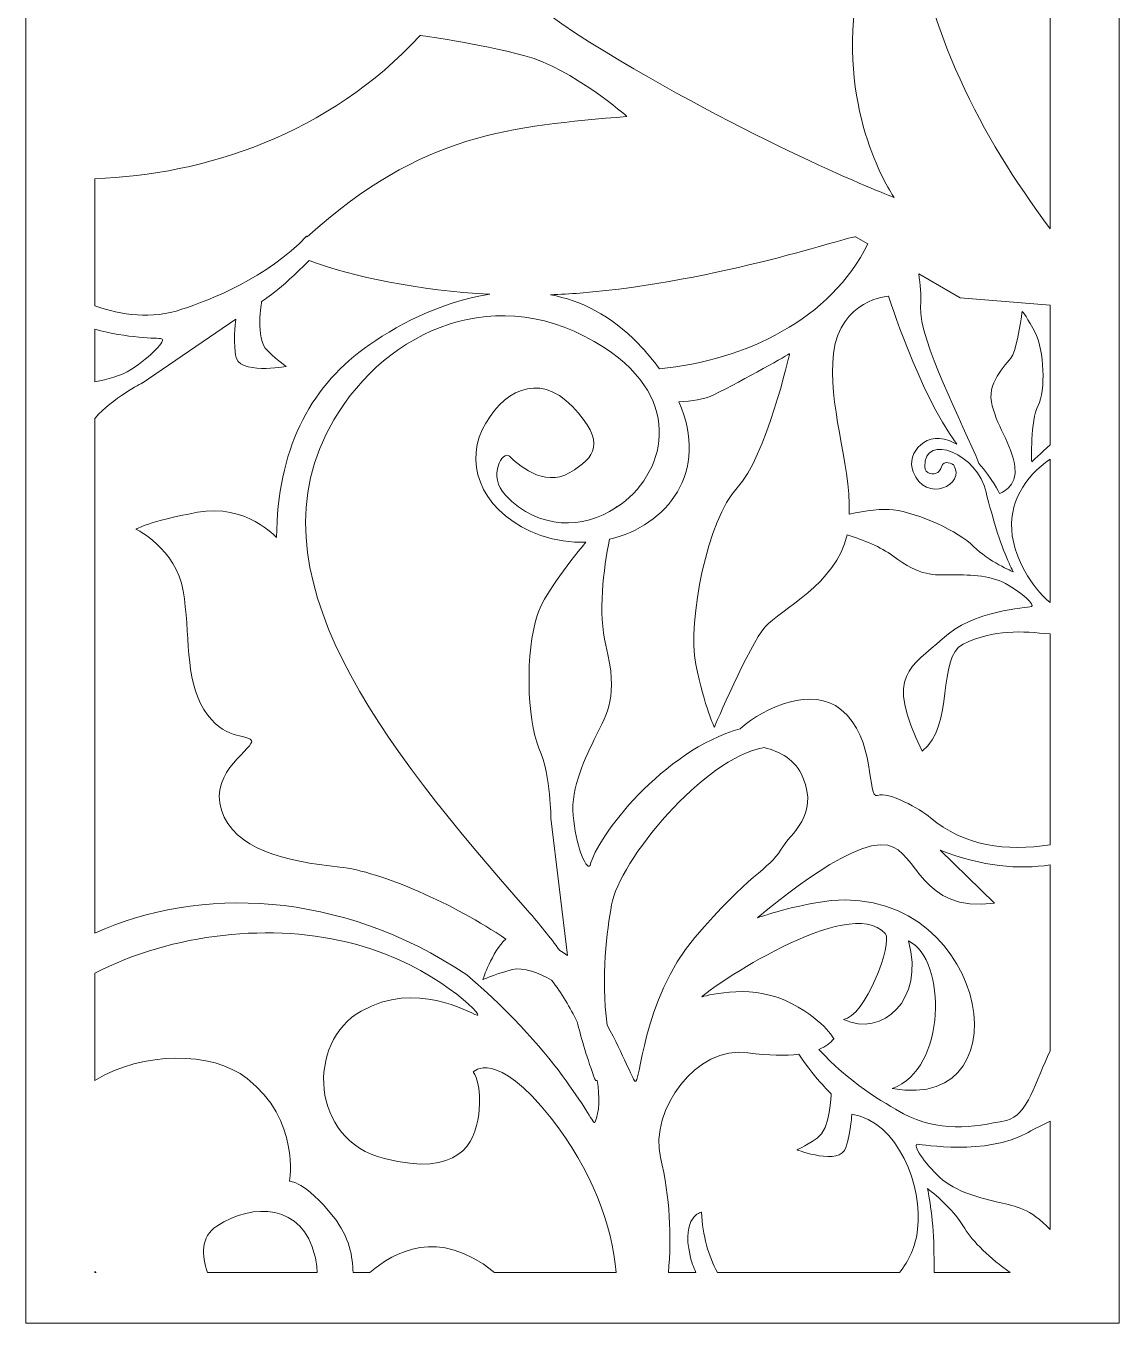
# Model space of a CAD drawing. Header units: centimetres. Extents: x -9.3 to 8.5, y -13.3 to 13.2.
# Drawn here: x -9.29 to -1.37, y -13.33 to -3.93 of the extents above; entities that cross this region are included whole.
import ezdxf

# ---------------------------------------------------------------- set-up
doc = ezdxf.new("R2010")
doc.units = ezdxf.units.CM
doc.header["$MEASUREMENT"] = 0
doc.layers.add('layer 1', color=7, linetype='Continuous')

msp = doc.modelspace()

# ---------------------------------------------------------------- linework, layer by layer
at = {"layer": 'layer 1', "color": 177, "lineweight": 9}
for points, knots in [([(-9.28675, 13.23592), (-9.28675, 13.23592), (-1.36521, 13.23592), (-1.36521, 13.23592), (-1.36521, 13.23592), (-1.36521, 13.23592), (-1.36521, -13.32705), (-1.36521, -13.32705), (-1.36521, -13.32705), (-1.36521, -13.32705), (-9.28675, -13.32705), (-9.28675, -13.32705), (-9.28675, -13.32705), (-9.28675, -13.32705), (-9.28675, 13.23592), (-9.28675, 13.23592)], [0, 0, 0, 0, 0.2, 0.2, 0.2, 0.2, 0.4, 0.4, 0.4, 0.4, 0.6, 0.6, 0.6, 0.6, 1, 1, 1, 1]), ([(-1.86452, 0.72996), (-1.86452, 0.72996), (-1.86452, -1.36263), (-1.86452, -1.36263), (-1.86452, -1.36263), (-2.09491, -1.78919), (-2.43855, -2.02115), (-2.76925, -2.11997), (-2.76925, -2.11997), (-3.56597, -2.358), (-4.48754, -1.78054), (-4.48201, -1.09451), (-4.48201, -1.09451), (-4.47832, -0.63546), (-4.05596, -0.5319), (-3.70433, -0.67414), (-3.70433, -0.67414), (-3.3527, -0.81638), (-3.65064, -1.42699), (-3.65064, -1.42699), (-3.65064, -1.42699), (-2.73295, -1.40979), (-2.07481, -0.39654), (-2.40239, 0.30335), (-2.40239, 0.30335), (-2.72998, 1.00326), (-3.86416, 0.97082), (-4.23808, 0.52804), (-4.23808, 0.52804), (-4.61201, 0.08525), (-4.40583, -0.41704), (-4.40583, -0.41704), (-4.40583, -0.41704), (-4.40583, -0.41704), (-4.53503, -0.43712), (-4.71322, -0.79534), (-4.71322, -0.79534), (-4.89141, -1.15356), (-4.71302, -1.47705), (-4.71302, -1.47705), (-4.71302, -1.47705), (-4.71302, -1.47705), (-5.39085, -0.82587), (-5.96549, -1.53019), (-5.96549, -1.53019), (-6.5401, -2.2345), (-6.30723, -2.98368), (-5.7733, -3.34054), (-5.7733, -3.34054), (-5.23938, -3.69742), (-4.50749, -3.41086), (-4.50749, -3.41086), (-4.50749, -3.41086), (-4.50749, -3.41086), (-5.07133, -3.01142), (-4.99798, -2.3747), (-4.99798, -2.3747), (-4.92464, -1.73797), (-4.68456, -1.75132), (-4.68456, -1.75132), (-4.68456, -1.75132), (-4.10308, -2.56909), (-2.66913, -2.82386), (-1.86452, -1.87579), (-1.86452, -1.87579), (-1.86452, -1.87579), (-1.86452, -5.39988), (-1.86452, -5.39988), (-1.86452, -5.39988), (-2.38472, -4.69449), (-2.72862, -4.04546), (-2.93541, -2.91539), (-2.93541, -2.91539), (-2.93541, -2.91539), (-3.18904, -2.98942), (-3.28204, -3.81111), (-3.28204, -3.81111), (-3.37507, -4.63279), (-2.99537, -5.17307), (-2.99537, -5.17307), (-2.99537, -5.17307), (-2.99537, -5.17307), (-3.93858, -4.813), (-5.09522, -4.1142), (-5.09522, -4.1142), (-6.25183, -3.41538), (-6.69786, -2.59444), (-6.89591, -2.15705), (-6.89591, -2.15705), (-7.06692, -1.77942), (-7.08209, -1.20875), (-6.86554, -0.61285), (-6.86554, -0.61285), (-6.8513, -0.58382), (-6.83966, -0.55384), (-6.83113, -0.52275), (-6.83113, -0.52275), (-6.80521, -0.45818), (-6.77653, -0.39345), (-6.74502, -0.3287), (-6.74502, -0.3287), (-6.40699, 0.3659), (-6.17055, 0.19696), (-6.17055, 0.19696), (-6.17055, 0.19696), (-6.17055, 0.19696), (-6.22773, 0.06896), (-6.13697, -0.17388), (-6.13697, -0.17388), (-6.0462, -0.41671), (-5.85318, -0.67343), (-5.25357, -0.38696), (-5.25357, -0.38696), (-4.65395, -0.10047), (-4.80896, 0.7363), (-5.33311, 0.90482), (-5.33311, 0.90482), (-5.85725, 1.07334), (-6.24264, 0.70936), (-6.30891, 0.67204), (-6.30891, 0.67204), (-6.37517, 0.63471), (-6.04627, 1.16585), (-5.40942, 1.48304), (-5.40942, 1.48304), (-4.46258, 1.95463), (-3.10373, 1.90268), (-2.31493, 1.2693), (-2.31493, 1.2693), (-2.13402, 1.12404), (-1.98139, 0.94057), (-1.86452, 0.72996)], [0, 0, 0, 0, 0.0294118, 0.0294118, 0.0294118, 0.0294118, 0.0588235, 0.0588235, 0.0588235, 0.0588235, 0.0882353, 0.0882353, 0.0882353, 0.0882353, 0.1176471, 0.1176471, 0.1176471, 0.1176471, 0.1470588, 0.1470588, 0.1470588, 0.1470588, 0.1764706, 0.1764706, 0.1764706, 0.1764706, 0.2058824, 0.2058824, 0.2058824, 0.2058824, 0.2352941, 0.2352941, 0.2352941, 0.2352941, 0.2647059, 0.2647059, 0.2647059, 0.2647059, 0.2941176, 0.2941176, 0.2941176, 0.2941176, 0.3235294, 0.3235294, 0.3235294, 0.3235294, 0.3529412, 0.3529412, 0.3529412, 0.3529412, 0.3823529, 0.3823529, 0.3823529, 0.3823529, 0.4117647, 0.4117647, 0.4117647, 0.4117647, 0.4411765, 0.4411765, 0.4411765, 0.4411765, 0.4705882, 0.4705882, 0.4705882, 0.4705882, 0.5, 0.5, 0.5, 0.5, 0.5294118, 0.5294118, 0.5294118, 0.5294118, 0.5588235, 0.5588235, 0.5588235, 0.5588235, 0.5882353, 0.5882353, 0.5882353, 0.5882353, 0.6176471, 0.6176471, 0.6176471, 0.6176471, 0.6470588, 0.6470588, 0.6470588, 0.6470588, 0.6764706, 0.6764706, 0.6764706, 0.6764706, 0.7058824, 0.7058824, 0.7058824, 0.7058824, 0.7352941, 0.7352941, 0.7352941, 0.7352941, 0.7647059, 0.7647059, 0.7647059, 0.7647059, 0.7941176, 0.7941176, 0.7941176, 0.7941176, 0.8235294, 0.8235294, 0.8235294, 0.8235294, 0.8529412, 0.8529412, 0.8529412, 0.8529412, 0.8823529, 0.8823529, 0.8823529, 0.8823529, 0.9117647, 0.9117647, 0.9117647, 0.9117647, 0.9411765, 0.9411765, 0.9411765, 0.9411765, 1, 1, 1, 1]), ([(-8.78743, -5.95759), (-8.78743, -5.95759), (-8.78743, -5.03728), (-8.78743, -5.03728), (-8.78743, -5.03728), (-7.99235, -5.00806), (-7.09418, -4.72028), (-6.42946, -3.99925), (-6.42946, -3.99925), (-6.42946, -3.99925), (-6.01739, -4.05383), (-5.67023, -4.14705), (-5.67023, -4.14705), (-5.32307, -4.24027), (-4.93257, -4.58567), (-4.93257, -4.58567), (-4.93257, -4.58567), (-5.76499, -4.6597), (-6.41705, -4.70081), (-7.24906, -5.45929), (-7.24906, -5.45929), (-7.24906, -5.45929), (-7.25314, -5.45236), (-7.25314, -5.45236), (-7.25314, -5.45236), (-7.53639, -5.75643), (-7.95389, -5.91477), (-8.15591, -5.98299), (-8.15591, -5.98299), (-8.381, -6.05898), (-8.58943, -6.02449), (-8.78743, -5.95759)], [0, 0, 0, 0, 0.1111111, 0.1111111, 0.1111111, 0.1111111, 0.2222222, 0.2222222, 0.2222222, 0.2222222, 0.3333333, 0.3333333, 0.3333333, 0.3333333, 0.4444444, 0.4444444, 0.4444444, 0.4444444, 0.5555556, 0.5555556, 0.5555556, 0.5555556, 0.6666667, 0.6666667, 0.6666667, 0.6666667, 0.7777778, 0.7777778, 0.7777778, 0.7777778, 1, 1, 1, 1]), ([(-4.69556, -6.41396), (-4.73953, -6.35424), (-4.79069, -6.29347), (-4.84998, -6.23178), (-4.84998, -6.23178), (-5.04727, -6.02651), (-5.26566, -5.91915), (-5.48622, -5.87779), (-5.48622, -5.87779), (-5.4151, -5.87537), (-5.34389, -5.87144), (-5.27288, -5.86573), (-5.27288, -5.86573), (-4.26252, -5.78454), (-3.29751, -5.44459), (-3.27435, -5.4581), (-3.27435, -5.4581), (-3.27435, -5.4581), (-3.18552, -5.50994), (-3.18552, -5.50994), (-3.18552, -5.50994), (-3.45264, -6.05172), (-4.06905, -6.3535), (-4.69556, -6.41396)], [0, 0, 0, 0, 0.1428571, 0.1428571, 0.1428571, 0.1428571, 0.2857143, 0.2857143, 0.2857143, 0.2857143, 0.4285714, 0.4285714, 0.4285714, 0.4285714, 0.5714286, 0.5714286, 0.5714286, 0.5714286, 0.7142857, 0.7142857, 0.7142857, 0.7142857, 1, 1, 1, 1]), ([(-8.78743, -10.50282), (-8.78743, -10.50282), (-8.78743, -6.77409), (-8.78743, -6.77409), (-8.78743, -6.77409), (-8.78743, -6.77409), (-8.78376, -6.76992), (-8.78376, -6.76992), (-8.78376, -6.76992), (-8.66103, -6.62699), (-8.44552, -6.51758), (-8.44552, -6.51758), (-8.44552, -6.51758), (-8.44552, -6.51758), (-7.76519, -6.05518), (-7.76519, -6.05518), (-7.76519, -6.05518), (-7.76519, -6.05518), (-7.78393, -6.16577), (-7.76841, -6.31451), (-7.76841, -6.31451), (-7.75289, -6.46327), (-7.40186, -6.39633), (-7.40186, -6.39633), (-7.40186, -6.39633), (-7.40186, -6.39633), (-7.44691, -6.3688), (-7.53702, -6.28208), (-7.53702, -6.28208), (-7.62711, -6.19532), (-7.5788, -5.92685), (-7.5788, -5.92685), (-7.5788, -5.92685), (-7.5788, -5.92685), (-7.44269, -5.8425), (-7.23542, -5.62881), (-7.23542, -5.62881), (-6.91497, -5.74842), (-6.43867, -5.84713), (-5.92434, -5.87363), (-5.92434, -5.87363), (-6.28896, -5.92854), (-6.62378, -6.11183), (-6.83682, -6.26803), (-6.83682, -6.26803), (-7.23758, -6.56184), (-7.46375, -7.00624), (-7.4708, -7.63637), (-7.4708, -7.63637), (-7.4708, -7.63637), (-7.6927, -7.38796), (-8.04453, -7.45387), (-8.04453, -7.45387), (-8.39635, -7.51979), (-8.48934, -7.57583), (-8.48934, -7.57583), (-8.48934, -7.57583), (-8.48934, -7.57583), (-8.19966, -7.71737), (-8.14749, -8.02264), (-8.14749, -8.02264), (-8.09534, -8.32791), (-8.13851, -8.65797), (-7.99714, -8.88266), (-7.99714, -8.88266), (-7.85576, -9.10737), (-7.68747, -9.05726), (-7.65272, -9.10561), (-7.65272, -9.10561), (-7.61797, -9.15398), (-7.96277, -9.32747), (-7.86971, -9.61078), (-7.86971, -9.61078), (-7.77667, -9.8941), (-7.41329, -9.9831), (-7.01311, -10.02381), (-7.01311, -10.02381), (-6.71967, -10.05366), (-6.17581, -10.29437), (-5.80915, -10.545), (-5.80915, -10.545), (-5.91043, -10.64037), (-5.97641, -10.83938), (-5.97641, -10.83938), (-5.97641, -10.83938), (-5.97641, -10.83938), (-5.91737, -10.80876), (-5.76282, -10.76673), (-5.76282, -10.76673), (-5.68256, -10.74492), (-5.56849, -10.79197), (-5.47734, -10.84226), (-5.47734, -10.84226), (-5.40619, -10.93712), (-5.34306, -11.04078), (-5.29098, -11.14605), (-5.29098, -11.14605), (-5.2677, -11.24547), (-5.23024, -11.3789), (-5.17042, -11.54258), (-5.17042, -11.54258), (-5.16711, -11.55163), (-5.16376, -11.56052), (-5.16039, -11.56934), (-5.16039, -11.56934), (-5.16039, -11.56934), (-5.14707, -11.56923), (-5.14707, -11.56923), (-5.14707, -11.56923), (-5.12719, -11.68828), (-5.13068, -11.79449), (-5.1635, -11.87393), (-5.1635, -11.87393), (-5.17616, -11.90455), (-5.39969, -11.39268), (-6.09212, -10.80388), (-6.09212, -10.80388), (-7.01957, -10.18831), (-8.02926, -10.1605), (-8.78743, -10.50282)], [0, 0, 0, 0, 0.0322581, 0.0322581, 0.0322581, 0.0322581, 0.0645161, 0.0645161, 0.0645161, 0.0645161, 0.0967742, 0.0967742, 0.0967742, 0.0967742, 0.1290323, 0.1290323, 0.1290323, 0.1290323, 0.1612903, 0.1612903, 0.1612903, 0.1612903, 0.1935484, 0.1935484, 0.1935484, 0.1935484, 0.2258065, 0.2258065, 0.2258065, 0.2258065, 0.2580645, 0.2580645, 0.2580645, 0.2580645, 0.2903226, 0.2903226, 0.2903226, 0.2903226, 0.3225806, 0.3225806, 0.3225806, 0.3225806, 0.3548387, 0.3548387, 0.3548387, 0.3548387, 0.3870968, 0.3870968, 0.3870968, 0.3870968, 0.4193548, 0.4193548, 0.4193548, 0.4193548, 0.4516129, 0.4516129, 0.4516129, 0.4516129, 0.483871, 0.483871, 0.483871, 0.483871, 0.516129, 0.516129, 0.516129, 0.516129, 0.5483871, 0.5483871, 0.5483871, 0.5483871, 0.5806452, 0.5806452, 0.5806452, 0.5806452, 0.6129032, 0.6129032, 0.6129032, 0.6129032, 0.6451613, 0.6451613, 0.6451613, 0.6451613, 0.6774194, 0.6774194, 0.6774194, 0.6774194, 0.7096774, 0.7096774, 0.7096774, 0.7096774, 0.7419355, 0.7419355, 0.7419355, 0.7419355, 0.7741935, 0.7741935, 0.7741935, 0.7741935, 0.8064516, 0.8064516, 0.8064516, 0.8064516, 0.8387097, 0.8387097, 0.8387097, 0.8387097, 0.8709677, 0.8709677, 0.8709677, 0.8709677, 0.9032258, 0.9032258, 0.9032258, 0.9032258, 0.9354839, 0.9354839, 0.9354839, 0.9354839, 1, 1, 1, 1]), ([(-1.86452, -5.95296), (-1.86452, -5.95296), (-1.86452, -6.96396), (-1.86452, -6.96396), (-1.86452, -6.96396), (-1.93001, -7.02265), (-1.99822, -7.08915), (-1.99822, -7.08915), (-1.99822, -7.08915), (-1.99822, -7.08915), (-2.01011, -6.78522), (-1.95197, -6.67981), (-1.95197, -6.67981), (-1.89382, -6.57441), (-1.91193, -6.27569), (-1.96906, -6.1605), (-1.96906, -6.1605), (-2.02621, -6.04533), (-2.06721, -5.9982), (-2.06721, -5.9982), (-2.06721, -5.9982), (-2.06721, -5.9982), (-2.10279, -6.24943), (-2.1339, -6.31171), (-2.1339, -6.31171), (-2.16499, -6.37396), (-2.31792, -6.49317), (-2.29052, -6.6522), (-2.29052, -6.6522), (-2.26312, -6.81123), (-2.14133, -6.96565), (-2.12009, -7.12054), (-2.12009, -7.12054), (-2.09884, -7.27542), (-2.23076, -7.31667), (-2.23076, -7.31667), (-2.23076, -7.31667), (-2.23076, -7.31667), (-2.28776, -7.20569), (-2.38085, -7.09956), (-2.38085, -7.09956), (-2.4935, -6.81756), (-2.81633, -6.20613), (-2.80331, -5.96446), (-2.80331, -5.96446), (-2.79841, -5.87372), (-2.80713, -5.80461), (-2.8166, -5.72524), (-2.8166, -5.72524), (-2.8166, -5.72524), (-2.51731, -5.8999), (-2.51731, -5.8999), (-2.51731, -5.8999), (-2.51731, -5.8999), (-1.86452, -5.95296), (-1.86452, -5.95296)], [0, 0, 0, 0, 0.0666667, 0.0666667, 0.0666667, 0.0666667, 0.1333333, 0.1333333, 0.1333333, 0.1333333, 0.2, 0.2, 0.2, 0.2, 0.2666667, 0.2666667, 0.2666667, 0.2666667, 0.3333333, 0.3333333, 0.3333333, 0.3333333, 0.4, 0.4, 0.4, 0.4, 0.4666667, 0.4666667, 0.4666667, 0.4666667, 0.5333333, 0.5333333, 0.5333333, 0.5333333, 0.6, 0.6, 0.6, 0.6, 0.6666667, 0.6666667, 0.6666667, 0.6666667, 0.7333333, 0.7333333, 0.7333333, 0.7333333, 0.8, 0.8, 0.8, 0.8, 0.8666667, 0.8666667, 0.8666667, 0.8666667, 1, 1, 1, 1]), ([(-5.41801, -10.62784), (-5.48755, -10.53385), (-5.56505, -10.43678), (-5.6514, -10.33846), (-5.6514, -10.33846), (-6.70529, -9.13853), (-7.7023, -7.88545), (-7.05469, -6.78339), (-7.05469, -6.78339), (-6.67256, -6.13309), (-5.86415, -5.76261), (-5.09639, -6.25974), (-5.09639, -6.25974), (-4.50305, -6.64393), (-4.65527, -7.18493), (-5.0061, -7.41716), (-5.0061, -7.41716), (-5.0061, -7.41716), (-5.00489, -7.41277), (-5.00489, -7.41277), (-5.00489, -7.41277), (-5.00489, -7.41277), (-5.00786, -7.41593), (-5.01332, -7.42187), (-5.01332, -7.42187), (-5.2472, -7.57271), (-5.56632, -7.58711), (-5.81256, -7.3298), (-5.81256, -7.3298), (-5.94321, -7.19328), (-5.83118, -6.99765), (-5.78241, -7.04817), (-5.78241, -7.04817), (-5.73365, -7.09868), (-5.53387, -7.27842), (-5.34643, -7.16653), (-5.34643, -7.16653), (-5.15899, -7.05466), (-5.07705, -6.9491), (-5.32635, -6.68746), (-5.32635, -6.68746), (-5.57565, -6.42579), (-5.84655, -6.58044), (-5.97981, -6.85726), (-5.97981, -6.85726), (-6.11309, -7.1341), (-5.96163, -7.47727), (-5.55463, -7.6208), (-5.55463, -7.6208), (-5.44771, -7.65851), (-5.33732, -7.67411), (-5.22978, -7.6706), (-5.22978, -7.6706), (-5.37179, -7.8424), (-5.53674, -8.06159), (-5.58219, -8.20197), (-5.58219, -8.20197), (-5.66628, -8.46168), (-5.65936, -8.94635), (-5.56909, -9.16189), (-5.56909, -9.16189), (-5.47881, -9.37742), (-5.48339, -9.67003), (-5.48339, -9.67003), (-5.48339, -9.67003), (-5.48339, -9.67003), (-5.363, -10.66472), (-5.363, -10.66472), (-5.363, -10.66472), (-5.363, -10.66472), (-5.38254, -10.65012), (-5.41801, -10.62784)], [0, 0, 0, 0, 0.0526316, 0.0526316, 0.0526316, 0.0526316, 0.1052632, 0.1052632, 0.1052632, 0.1052632, 0.1578947, 0.1578947, 0.1578947, 0.1578947, 0.2105263, 0.2105263, 0.2105263, 0.2105263, 0.2631579, 0.2631579, 0.2631579, 0.2631579, 0.3157895, 0.3157895, 0.3157895, 0.3157895, 0.3684211, 0.3684211, 0.3684211, 0.3684211, 0.4210526, 0.4210526, 0.4210526, 0.4210526, 0.4736842, 0.4736842, 0.4736842, 0.4736842, 0.5263158, 0.5263158, 0.5263158, 0.5263158, 0.5789474, 0.5789474, 0.5789474, 0.5789474, 0.6315789, 0.6315789, 0.6315789, 0.6315789, 0.6842105, 0.6842105, 0.6842105, 0.6842105, 0.7368421, 0.7368421, 0.7368421, 0.7368421, 0.7894737, 0.7894737, 0.7894737, 0.7894737, 0.8421053, 0.8421053, 0.8421053, 0.8421053, 0.8947368, 0.8947368, 0.8947368, 0.8947368, 1, 1, 1, 1]), ([(-2.54124, -6.96068), (-2.54792, -6.9567), (-2.55465, -6.9529), (-2.56148, -6.9493), (-2.56148, -6.9493), (-2.75634, -6.84652), (-2.91099, -7.02025), (-2.85769, -7.16012), (-2.85769, -7.16012), (-2.76782, -7.39604), (-2.46793, -7.2541), (-2.56561, -7.10833), (-2.56561, -7.10833), (-2.56561, -7.10833), (-2.63543, -7.06621), (-2.65215, -7.12479), (-2.65215, -7.12479), (-2.65738, -7.14308), (-2.66741, -7.15567), (-2.67869, -7.16414), (-2.67869, -7.16414), (-2.70882, -7.18681), (-2.77296, -7.17395), (-2.7736, -7.12501), (-2.7736, -7.12501), (-2.77689, -6.86579), (-2.38543, -7.037), (-2.32793, -7.30895), (-2.32793, -7.30895), (-2.31408, -7.37452), (-2.28965, -7.45416), (-2.2656, -7.53985), (-2.2656, -7.53985), (-2.21593, -7.71684), (-2.13249, -7.88511), (-2.13249, -7.88511), (-2.13249, -7.88511), (-2.13249, -7.88511), (-2.31229, -7.80887), (-2.41949, -7.70064), (-2.41949, -7.70064), (-2.52671, -7.5924), (-2.82061, -7.45806), (-3.00173, -7.4349), (-3.00173, -7.4349), (-3.07758, -7.42519), (-3.20164, -7.4426), (-3.32021, -7.46616), (-3.32021, -7.46616), (-3.31208, -7.08278), (-3.48057, -6.66602), (-3.4343, -6.30062), (-3.4343, -6.30062), (-3.38477, -5.90974), (-3.03555, -5.88766), (-3.03555, -5.88766), (-3.03555, -5.88766), (-3.03555, -5.88766), (-2.82421, -6.56752), (-2.54124, -6.96068)], [0, 0, 0, 0, 0.0625, 0.0625, 0.0625, 0.0625, 0.125, 0.125, 0.125, 0.125, 0.1875, 0.1875, 0.1875, 0.1875, 0.25, 0.25, 0.25, 0.25, 0.3125, 0.3125, 0.3125, 0.3125, 0.375, 0.375, 0.375, 0.375, 0.4375, 0.4375, 0.4375, 0.4375, 0.5, 0.5, 0.5, 0.5, 0.5625, 0.5625, 0.5625, 0.5625, 0.625, 0.625, 0.625, 0.625, 0.6875, 0.6875, 0.6875, 0.6875, 0.75, 0.75, 0.75, 0.75, 0.8125, 0.8125, 0.8125, 0.8125, 0.875, 0.875, 0.875, 0.875, 1, 1, 1, 1]), ([(-8.78743, -6.50734), (-8.78743, -6.50734), (-8.78743, -6.12677), (-8.78743, -6.12677), (-8.78743, -6.12677), (-8.55532, -6.19335), (-8.33266, -6.19072), (-8.30523, -6.1959), (-8.30523, -6.1959), (-8.26382, -6.20371), (-8.38074, -6.32628), (-8.52248, -6.41742), (-8.52248, -6.41742), (-8.59952, -6.46695), (-8.6939, -6.4926), (-8.78743, -6.50734)], [0, 0, 0, 0, 0.2, 0.2, 0.2, 0.2, 0.4, 0.4, 0.4, 0.4, 0.6, 0.6, 0.6, 0.6, 1, 1, 1, 1]), ([(-1.86452, -8.33528), (-1.86452, -8.33528), (-1.86452, -9.86218), (-1.86452, -9.86218), (-1.86452, -9.86218), (-2.17737, -9.91322), (-2.4936, -9.87022), (-2.73199, -9.66617), (-2.73199, -9.66617), (-2.80619, -9.60265), (-3.03794, -9.47345), (-3.11583, -9.50552), (-3.11583, -9.50552), (-3.19371, -9.5376), (-3.12298, -9.08719), (-3.38028, -8.88183), (-3.38028, -8.88183), (-3.58792, -8.71608), (-3.92919, -8.85871), (-4.11, -9.0218), (-4.11, -9.0218), (-4.6717, -9.17888), (-5.15114, -9.80442), (-5.19773, -10.01237), (-5.19773, -10.01237), (-5.23184, -10.05112), (-5.30221, -9.85403), (-5.3213, -9.64997), (-5.3213, -9.64997), (-5.34037, -9.44588), (-5.23083, -9.22911), (-5.15398, -9.06997), (-5.15398, -9.06997), (-5.07713, -8.91082), (-4.98988, -8.79118), (-5.08475, -8.4167), (-5.08475, -8.4167), (-5.14253, -8.18856), (-5.10031, -7.86578), (-5.05846, -7.64836), (-5.05846, -7.64836), (-4.64159, -7.55226), (-4.33012, -7.16109), (-4.55468, -6.65291), (-4.55468, -6.65291), (-4.46177, -6.64973), (-4.37104, -6.6359), (-4.30269, -6.60264), (-4.30269, -6.60264), (-4.07952, -6.49393), (-3.75245, -6.30461), (-3.75245, -6.30461), (-3.75245, -6.30461), (-3.75245, -6.30461), (-3.92236, -7.05399), (-4.13337, -7.27672), (-4.13337, -7.27672), (-4.34434, -7.49947), (-4.49567, -8.23979), (-4.43153, -8.55517), (-4.43153, -8.55517), (-4.36739, -8.87055), (-4.29811, -9.01012), (-4.29811, -9.01012), (-4.29811, -9.01012), (-4.29811, -9.01012), (-4.04672, -8.41773), (-3.93003, -8.28423), (-3.93003, -8.28423), (-3.82031, -8.15879), (-3.41508, -7.97461), (-3.33574, -7.61703), (-3.33574, -7.61703), (-3.21787, -7.65362), (-3.09073, -7.70416), (-3.00464, -7.76929), (-3.00464, -7.76929), (-2.80165, -7.92286), (-2.70517, -7.90656), (-2.58735, -7.90669), (-2.58735, -7.90669), (-2.46956, -7.9068), (-2.30778, -7.90427), (-2.18839, -7.96982), (-2.18839, -7.96982), (-2.069, -8.03539), (-1.96767, -8.12758), (-2.0005, -8.13611), (-2.0005, -8.13611), (-2.03333, -8.14464), (-2.42481, -8.16296), (-2.64552, -8.36958), (-2.64552, -8.36958), (-2.8662, -8.57619), (-3.07237, -8.61793), (-2.79125, -9.18406), (-2.79125, -9.18406), (-2.55854, -9.00315), (-2.68617, -8.50298), (-2.49591, -8.40972), (-2.49591, -8.40972), (-2.2689, -8.29846), (-2.06862, -8.31518), (-1.86452, -8.33528)], [0, 0, 0, 0, 0.037037, 0.037037, 0.037037, 0.037037, 0.0740741, 0.0740741, 0.0740741, 0.0740741, 0.1111111, 0.1111111, 0.1111111, 0.1111111, 0.1481481, 0.1481481, 0.1481481, 0.1481481, 0.1851852, 0.1851852, 0.1851852, 0.1851852, 0.2222222, 0.2222222, 0.2222222, 0.2222222, 0.2592593, 0.2592593, 0.2592593, 0.2592593, 0.2962963, 0.2962963, 0.2962963, 0.2962963, 0.3333333, 0.3333333, 0.3333333, 0.3333333, 0.3703704, 0.3703704, 0.3703704, 0.3703704, 0.4074074, 0.4074074, 0.4074074, 0.4074074, 0.4444444, 0.4444444, 0.4444444, 0.4444444, 0.4814815, 0.4814815, 0.4814815, 0.4814815, 0.5185185, 0.5185185, 0.5185185, 0.5185185, 0.5555556, 0.5555556, 0.5555556, 0.5555556, 0.5925926, 0.5925926, 0.5925926, 0.5925926, 0.6296296, 0.6296296, 0.6296296, 0.6296296, 0.6666667, 0.6666667, 0.6666667, 0.6666667, 0.7037037, 0.7037037, 0.7037037, 0.7037037, 0.7407407, 0.7407407, 0.7407407, 0.7407407, 0.7777778, 0.7777778, 0.7777778, 0.7777778, 0.8148148, 0.8148148, 0.8148148, 0.8148148, 0.8518519, 0.8518519, 0.8518519, 0.8518519, 0.8888889, 0.8888889, 0.8888889, 0.8888889, 0.9259259, 0.9259259, 0.9259259, 0.9259259, 1, 1, 1, 1]), ([(-1.86452, -7.06821), (-1.86452, -7.06821), (-1.86452, -8.10823), (-1.86452, -8.10823), (-1.86452, -8.10823), (-2.01043, -7.98561), (-2.11596, -7.78594), (-2.13874, -7.62527), (-2.13874, -7.62527), (-2.17231, -7.38857), (-2.04809, -7.19474), (-1.86452, -7.06821)], [0, 0, 0, 0, 0.25, 0.25, 0.25, 0.25, 0.5, 0.5, 0.5, 0.5, 1, 1, 1, 1]), ([(-3.93693, -9.15807), (-3.82434, -9.18605), (-3.70798, -9.24649), (-3.65631, -9.37374), (-3.65631, -9.37374), (-3.54108, -9.65746), (-3.74026, -9.76839), (-3.81867, -9.90122), (-3.81867, -9.90122), (-3.89708, -10.03404), (-4.05397, -10.08232), (-4.43879, -10.53358), (-4.43879, -10.53358), (-4.82361, -10.98484), (-4.83567, -11.62186), (-4.87431, -11.5744), (-4.87431, -11.5744), (-4.8937, -11.55058), (-4.95258, -11.39518), (-5.07499, -11.16818), (-5.07499, -11.16818), (-5.12086, -10.81516), (-5.07482, -10.48251), (-5.04292, -10.29826), (-5.04292, -10.29826), (-4.98838, -9.98326), (-4.37998, -9.23488), (-3.93693, -9.15807)], [0, 0, 0, 0, 0.125, 0.125, 0.125, 0.125, 0.25, 0.25, 0.25, 0.25, 0.375, 0.375, 0.375, 0.375, 0.5, 0.5, 0.5, 0.5, 0.625, 0.625, 0.625, 0.625, 0.75, 0.75, 0.75, 0.75, 1, 1, 1, 1]), ([(-1.86452, -10.00822), (-1.86452, -10.00822), (-1.86452, -11.35495), (-1.86452, -11.35495), (-1.86452, -11.35495), (-1.96816, -11.57206), (-2.02773, -11.82534), (-2.18202, -11.8589), (-2.18202, -11.8589), (-2.42604, -11.91199), (-2.67985, -11.94542), (-2.92714, -11.81035), (-2.92714, -11.81035), (-3.06974, -11.73247), (-3.33406, -11.57632), (-3.54018, -11.34445), (-3.54018, -11.34445), (-3.48993, -11.32384), (-3.45481, -11.29726), (-3.43204, -11.26793), (-3.43204, -11.26793), (-3.43204, -11.26793), (-3.51028, -11.11823), (-3.78345, -10.99084), (-3.78345, -10.99084), (-4.05661, -10.86344), (-4.38823, -10.96378), (-4.38823, -10.96378), (-4.38823, -10.96378), (-4.34057, -10.90804), (-3.32168, -10.20883), (-3.05958, -10.50515), (-3.05958, -10.50515), (-3.00046, -10.57199), (-3.20988, -11.11604), (-3.36243, -11.12734), (-3.36243, -11.12734), (-3.08113, -11.26092), (-2.77345, -10.98683), (-2.89004, -10.55915), (-2.89004, -10.55915), (-2.61314, -10.69641), (-2.61328, -11.48845), (-3.00915, -11.62785), (-3.00915, -11.62785), (-1.9922, -11.8133), (-2.34439, -10.05831), (-3.56253, -10.2816), (-3.56253, -10.2816), (-3.80489, -10.32602), (-3.9863, -10.39172), (-3.9863, -10.39172), (-3.9863, -10.39172), (-3.9863, -10.39172), (-3.31381, -9.80673), (-3.04155, -9.86515), (-3.04155, -9.86515), (-2.81938, -9.91281), (-2.80819, -10.35871), (-2.26685, -10.2845), (-2.26685, -10.2845), (-2.26685, -10.2845), (-2.66223, -9.90093), (-2.66223, -9.90093), (-2.66223, -9.90093), (-2.35061, -10.02236), (-2.09218, -10.04133), (-1.86452, -10.00822)], [0, 0, 0, 0, 0.0555556, 0.0555556, 0.0555556, 0.0555556, 0.1111111, 0.1111111, 0.1111111, 0.1111111, 0.1666667, 0.1666667, 0.1666667, 0.1666667, 0.2222222, 0.2222222, 0.2222222, 0.2222222, 0.2777778, 0.2777778, 0.2777778, 0.2777778, 0.3333333, 0.3333333, 0.3333333, 0.3333333, 0.3888889, 0.3888889, 0.3888889, 0.3888889, 0.4444444, 0.4444444, 0.4444444, 0.4444444, 0.5, 0.5, 0.5, 0.5, 0.5555556, 0.5555556, 0.5555556, 0.5555556, 0.6111111, 0.6111111, 0.6111111, 0.6111111, 0.6666667, 0.6666667, 0.6666667, 0.6666667, 0.7222222, 0.7222222, 0.7222222, 0.7222222, 0.7777778, 0.7777778, 0.7777778, 0.7777778, 0.8333333, 0.8333333, 0.8333333, 0.8333333, 0.8888889, 0.8888889, 0.8888889, 0.8888889, 1, 1, 1, 1]), ([(-5.00936, -12.96166), (-5.00936, -12.96166), (-5.89071, -12.96166), (-5.89071, -12.96166), (-5.89071, -12.96166), (-5.89427, -12.95874), (-5.89774, -12.9558), (-5.90135, -12.95289), (-5.90135, -12.95289), (-6.29517, -12.63532), (-6.61917, -12.80773), (-6.79396, -12.96166), (-6.79396, -12.96166), (-6.79396, -12.96166), (-6.91645, -12.96166), (-6.91645, -12.96166), (-6.91645, -12.96166), (-6.91681, -12.85268), (-6.94326, -12.70102), (-7.05722, -12.5582), (-7.05722, -12.5582), (-7.26746, -12.29476), (-7.37667, -12.29958), (-7.37667, -12.29958), (-7.37667, -12.29958), (-7.37667, -12.29958), (-7.29879, -11.85524), (-7.68422, -11.55486), (-7.68422, -11.55486), (-7.94102, -11.35473), (-8.44065, -11.35897), (-8.78743, -11.56911), (-8.78743, -11.56911), (-8.78743, -11.56911), (-8.78743, -10.79248), (-8.78743, -10.79248), (-8.78743, -10.79248), (-8.22666, -10.50376), (-7.50311, -10.42037), (-6.8993, -10.58191), (-6.8993, -10.58191), (-6.32166, -10.73643), (-5.95707, -11.11642), (-6.01795, -11.09681), (-6.01795, -11.09681), (-6.07885, -11.07721), (-6.45943, -10.84311), (-6.85736, -11.06696), (-6.85736, -11.06696), (-7.25529, -11.29082), (-7.23101, -12.0001), (-6.68933, -12.13566), (-6.68933, -12.13566), (-6.14766, -12.27122), (-6.03624, -12.02971), (-6.00587, -11.81634), (-6.00587, -11.81634), (-5.9755, -11.60299), (-6.04533, -11.50777), (-6.04533, -11.50777), (-6.04533, -11.50777), (-6.04533, -11.50777), (-5.88257, -11.33086), (-5.48105, -11.84292), (-5.48105, -11.84292), (-5.18806, -12.21656), (-5.03728, -12.61956), (-5.00936, -12.96166)], [0, 0, 0, 0, 0.0555556, 0.0555556, 0.0555556, 0.0555556, 0.1111111, 0.1111111, 0.1111111, 0.1111111, 0.1666667, 0.1666667, 0.1666667, 0.1666667, 0.2222222, 0.2222222, 0.2222222, 0.2222222, 0.2777778, 0.2777778, 0.2777778, 0.2777778, 0.3333333, 0.3333333, 0.3333333, 0.3333333, 0.3888889, 0.3888889, 0.3888889, 0.3888889, 0.4444444, 0.4444444, 0.4444444, 0.4444444, 0.5, 0.5, 0.5, 0.5, 0.5555556, 0.5555556, 0.5555556, 0.5555556, 0.6111111, 0.6111111, 0.6111111, 0.6111111, 0.6666667, 0.6666667, 0.6666667, 0.6666667, 0.7222222, 0.7222222, 0.7222222, 0.7222222, 0.7777778, 0.7777778, 0.7777778, 0.7777778, 0.8333333, 0.8333333, 0.8333333, 0.8333333, 0.8888889, 0.8888889, 0.8888889, 0.8888889, 1, 1, 1, 1]), ([(-2.956, -12.96166), (-2.956, -12.96166), (-4.27519, -12.96166), (-4.27519, -12.96166), (-4.27519, -12.96166), (-4.3399, -12.84365), (-4.38281, -12.69449), (-4.392, -12.523), (-4.392, -12.523), (-4.392, -12.523), (-4.53877, -12.55536), (-4.47401, -12.83709), (-4.47401, -12.83709), (-4.46347, -12.88296), (-4.44887, -12.92432), (-4.43142, -12.96166), (-4.43142, -12.96166), (-4.43142, -12.96166), (-4.63118, -12.96166), (-4.63118, -12.96166), (-4.63118, -12.96166), (-4.606, -12.69718), (-4.62029, -12.41907), (-4.68796, -12.12889), (-4.68796, -12.12889), (-4.76892, -11.78175), (-4.42843, -11.31633), (-4.05563, -11.36849), (-4.05563, -11.36849), (-3.90204, -11.38997), (-3.78091, -11.39172), (-3.68668, -11.38017), (-3.68668, -11.38017), (-3.54879, -11.57879), (-3.45232, -11.6655), (-3.45232, -11.6655), (-3.45232, -11.6655), (-3.45232, -11.6655), (-3.45491, -11.9222), (-3.55374, -11.98815), (-3.55374, -11.98815), (-3.6526, -12.05407), (-3.69923, -12.07234), (-3.69923, -12.07234), (-3.69923, -12.07234), (-3.69923, -12.07234), (-3.38557, -12.19086), (-3.34494, -12.05544), (-3.34494, -12.05544), (-3.3043, -11.92001), (-3.30215, -11.81446), (-3.30215, -11.81446), (-3.30215, -11.81446), (-2.96464, -11.86382), (-2.78758, -12.34406), (-2.82475, -12.64867), (-2.82475, -12.64867), (-2.83967, -12.77095), (-2.88687, -12.87526), (-2.956, -12.96166)], [0, 0, 0, 0, 0.0625, 0.0625, 0.0625, 0.0625, 0.125, 0.125, 0.125, 0.125, 0.1875, 0.1875, 0.1875, 0.1875, 0.25, 0.25, 0.25, 0.25, 0.3125, 0.3125, 0.3125, 0.3125, 0.375, 0.375, 0.375, 0.375, 0.4375, 0.4375, 0.4375, 0.4375, 0.5, 0.5, 0.5, 0.5, 0.5625, 0.5625, 0.5625, 0.5625, 0.625, 0.625, 0.625, 0.625, 0.6875, 0.6875, 0.6875, 0.6875, 0.75, 0.75, 0.75, 0.75, 0.8125, 0.8125, 0.8125, 0.8125, 0.875, 0.875, 0.875, 0.875, 1, 1, 1, 1]), ([(-1.86452, -11.86488), (-1.86452, -11.86488), (-1.86452, -12.65017), (-1.86452, -12.65017), (-1.86452, -12.65017), (-2.01173, -12.49258), (-2.11407, -12.48273), (-2.23116, -12.45399), (-2.23116, -12.45399), (-2.36457, -12.42127), (-2.54858, -12.37938), (-2.66393, -12.27211), (-2.66393, -12.27211), (-2.77925, -12.16482), (-2.86604, -12.03236), (-2.82626, -12.03178), (-2.82626, -12.03178), (-2.78649, -12.0312), (-2.33746, -12.11873), (-2.02476, -11.94576), (-2.02476, -11.94576), (-1.96855, -11.91467), (-1.91453, -11.88946), (-1.86452, -11.86488)], [0, 0, 0, 0, 0.1428571, 0.1428571, 0.1428571, 0.1428571, 0.2857143, 0.2857143, 0.2857143, 0.2857143, 0.4285714, 0.4285714, 0.4285714, 0.4285714, 0.5714286, 0.5714286, 0.5714286, 0.5714286, 0.7142857, 0.7142857, 0.7142857, 0.7142857, 1, 1, 1, 1]), ([(-2.15435, -12.96166), (-2.15435, -12.96166), (-2.70453, -12.96166), (-2.70453, -12.96166), (-2.70453, -12.96166), (-2.70468, -12.90573), (-2.70626, -12.84443), (-2.70701, -12.78052), (-2.70701, -12.78052), (-2.70951, -12.56626), (-2.75295, -12.3526), (-2.75295, -12.3526), (-2.75295, -12.3526), (-2.75295, -12.3526), (-2.57245, -12.4887), (-2.48386, -12.64096), (-2.48386, -12.64096), (-2.42882, -12.73557), (-2.2952, -12.86152), (-2.15435, -12.96166)], [0, 0, 0, 0, 0.1666667, 0.1666667, 0.1666667, 0.1666667, 0.3333333, 0.3333333, 0.3333333, 0.3333333, 0.5, 0.5, 0.5, 0.5, 0.6666667, 0.6666667, 0.6666667, 0.6666667, 1, 1, 1, 1]), ([(-7.17648, -12.96166), (-7.17648, -12.96166), (-7.97125, -12.96166), (-7.97125, -12.96166), (-7.97125, -12.96166), (-8.01448, -12.83765), (-8.02139, -12.70335), (-7.90355, -12.62499), (-7.90355, -12.62499), (-7.64185, -12.45095), (-7.27804, -12.46616), (-7.1922, -12.84068), (-7.1922, -12.84068), (-7.18301, -12.88078), (-7.17796, -12.92118), (-7.17648, -12.96166)], [0, 0, 0, 0, 0.2, 0.2, 0.2, 0.2, 0.4, 0.4, 0.4, 0.4, 0.6, 0.6, 0.6, 0.6, 1, 1, 1, 1]), ([(-8.77864, -12.96166), (-8.77864, -12.96166), (-8.78743, -12.96166), (-8.78743, -12.96166), (-8.78743, -12.96166), (-8.78743, -12.96166), (-8.78743, -12.95402), (-8.78743, -12.95402), (-8.78743, -12.95402), (-8.78453, -12.9566), (-8.78156, -12.95911), (-8.77864, -12.96166)], [0, 0, 0, 0, 0.25, 0.25, 0.25, 0.25, 0.5, 0.5, 0.5, 0.5, 1, 1, 1, 1])]:
    msp.add_open_spline(points, degree=3, knots=knots, dxfattribs=at)

doc.saveas('drawing.dxf')
